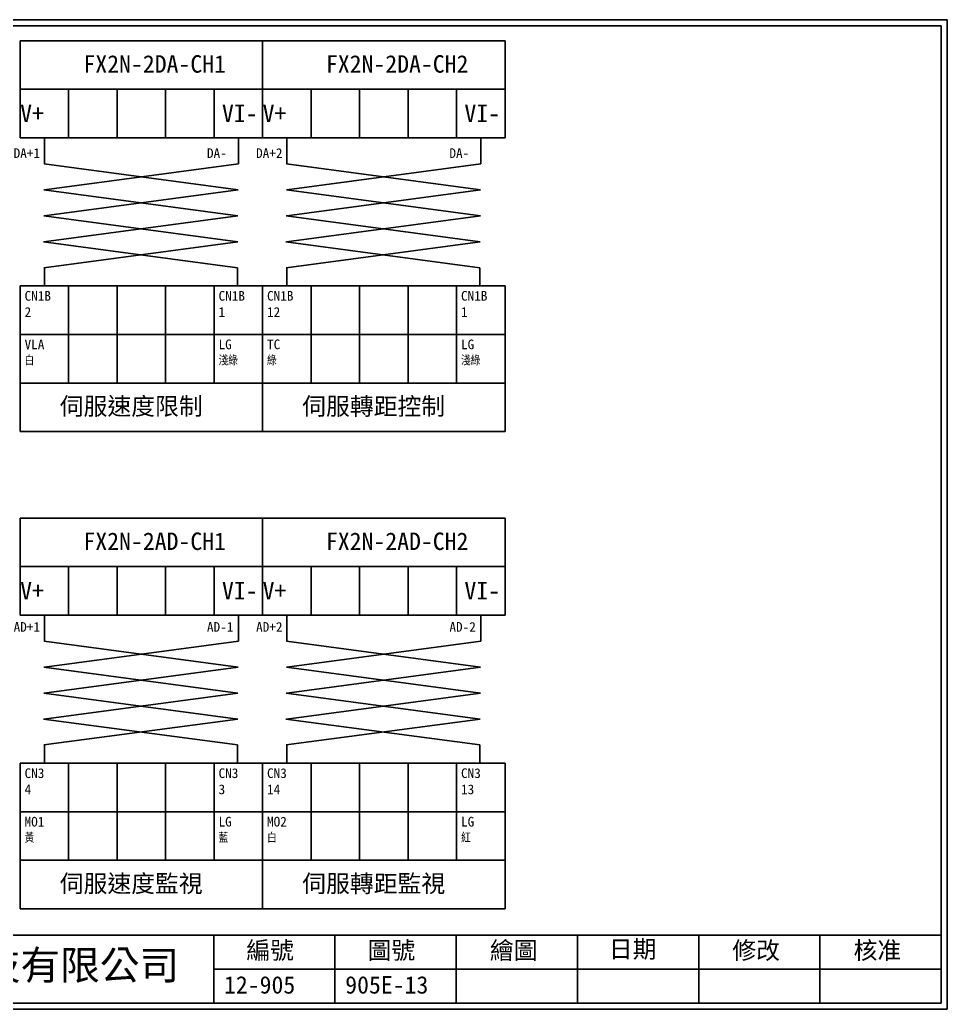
# Model space of a CAD drawing. Extents: x 10 to 297, y 3 to 207.
# Drawn here: x 105.8 to 297, y 3 to 207 of the extents above; entities that cross this region are included whole.
import ezdxf

# ---------------------------------------------------------------- set-up
doc = ezdxf.new("R2010")
doc.units = 0
doc.layers.get('0').update_dxf_attribs({"linetype": 'CONTINUOUS'})
doc.layers.add('圖框層', color=7, linetype='CONTINUOUS')
doc.styles.add('STSL', font='KAIU.TTF')

msp = doc.modelspace()

# ---------------------------------------------------------------- linework, layer by layer
for p, q in [((105.83, 192.65), (105.83, 202.65)), ((155.83, 202.65), (105.83, 202.65)), ((155.83, 192.65), (155.83, 202.65)), ((155.83, 192.65), (155.83, 202.65)), ((205.83, 202.65), (155.83, 202.65)), ((205.83, 192.65), (205.83, 202.65)), ((205.83, 192.65), (205.83, 202.65)), ((105.83, 192.65), (105.83, 182.65)), ((115.83, 192.65), (105.83, 192.65)), ((115.83, 182.65), (115.83, 192.65)), ((115.83, 192.65), (115.83, 182.65)), ((125.83, 192.65), (115.83, 192.65)), ((125.83, 182.65), (125.83, 192.65)), ((125.83, 192.65), (125.83, 182.65)), ((135.83, 192.65), (125.83, 192.65)), ((135.83, 182.65), (135.83, 192.65)), ((135.83, 192.65), (135.83, 182.65)), ((145.83, 192.65), (135.83, 192.65)), ((145.83, 182.65), (145.83, 192.65)), ((145.83, 192.65), (145.83, 182.65)), ((155.83, 192.65), (145.83, 192.65)), ((155.83, 182.65), (155.83, 192.65)), ((155.83, 192.65), (155.83, 182.65)), ((165.83, 192.65), (155.83, 192.65)), ((165.83, 182.65), (165.83, 192.65)), ((165.83, 192.65), (165.83, 182.65)), ((175.83, 192.65), (165.83, 192.65)), ((175.83, 182.65), (175.83, 192.65)), ((175.83, 192.65), (175.83, 182.65)), ((185.83, 192.65), (175.83, 192.65)), ((185.83, 182.65), (185.83, 192.65)), ((185.83, 192.65), (185.83, 182.65)), ((195.83, 192.65), (185.83, 192.65)), ((195.83, 182.65), (195.83, 192.65)), ((195.83, 192.65), (195.83, 182.65)), ((205.83, 192.65), (195.83, 192.65)), ((205.83, 182.65), (205.83, 192.65)), ((205.83, 192.65), (205.83, 182.65)), ((105.83, 182.65), (115.83, 182.65)), ((110.83, 182.65), (110.83, 177.26)), ((115.83, 182.65), (125.83, 182.65)), ((125.83, 182.65), (135.83, 182.65)), ((135.83, 182.65), (145.83, 182.65)), ((145.83, 182.65), (155.83, 182.65)), ((150.83, 182.65), (150.83, 177.27)), ((155.83, 182.65), (165.83, 182.65)), ((160.83, 182.65), (160.83, 177.26)), ((165.83, 182.65), (175.83, 182.65)), ((175.83, 182.65), (185.83, 182.65)), ((185.83, 182.65), (195.83, 182.65)), ((195.83, 182.65), (205.83, 182.65)), ((200.83, 182.65), (200.83, 177.27)), ((110.77, 177.27), (150.79, 171.92)), ((150.83, 177.27), (110.83, 171.92)), ((160.77, 177.27), (200.79, 171.92)), ((200.83, 177.27), (160.83, 171.92)), ((110.72, 171.92), (150.74, 166.57)), ((150.79, 171.92), (110.79, 166.57)), ((110.83, 171.92), (110.83, 171.9)), ((160.72, 171.92), (200.74, 166.57)), ((200.79, 171.92), (160.79, 166.57)), ((160.83, 171.92), (160.83, 171.9)), ((110.68, 166.57), (150.7, 161.22)), ((150.74, 166.57), (110.74, 161.22)), ((110.83, 166.57), (110.83, 166.55)), ((160.68, 166.57), (200.7, 161.22)), ((200.74, 166.57), (160.74, 161.22)), ((160.83, 166.57), (160.83, 166.55)), ((110.63, 161.22), (150.65, 155.86)), ((150.7, 161.22), (110.7, 155.86)), ((110.83, 161.23), (110.83, 161.19)), ((160.63, 161.22), (200.65, 155.86)), ((200.7, 161.22), (160.7, 155.86)), ((160.83, 161.23), (160.83, 161.19)), ((110.83, 155.88), (110.83, 152.09)), ((150.65, 155.86), (150.65, 152.09)), ((160.83, 155.88), (160.83, 152.09)), ((200.65, 155.86), (200.65, 152.09)), ((155.83, 152.09), (105.83, 152.09)), ((105.83, 152.09), (105.83, 142.09)), ((115.83, 152.09), (105.83, 152.09)), ((115.83, 142.09), (115.83, 152.09)), ((115.83, 152.09), (115.83, 142.09)), ((125.83, 152.09), (115.83, 152.09)), ((125.83, 142.09), (125.83, 152.09)), ((125.83, 152.09), (125.83, 142.09)), ((135.83, 152.09), (125.83, 152.09)), ((135.83, 142.09), (135.83, 152.09)), ((135.83, 152.09), (135.83, 142.09)), ((145.83, 152.09), (135.83, 152.09)), ((145.83, 142.09), (145.83, 152.09)), ((145.83, 152.09), (145.83, 142.09)), ((155.83, 152.09), (145.83, 152.09)), ((205.83, 152.09), (155.83, 152.09)), ((155.83, 142.09), (155.83, 152.09)), ((155.83, 152.09), (155.83, 142.09)), ((165.83, 152.09), (155.83, 152.09)), ((165.83, 142.09), (165.83, 152.09)), ((165.83, 152.09), (165.83, 142.09)), ((175.83, 152.09), (165.83, 152.09)), ((175.83, 142.09), (175.83, 152.09)), ((175.83, 152.09), (175.83, 142.09)), ((185.83, 152.09), (175.83, 152.09)), ((185.83, 142.09), (185.83, 152.09)), ((185.83, 152.09), (185.83, 142.09)), ((195.83, 152.09), (185.83, 152.09)), ((195.83, 142.09), (195.83, 152.09)), ((195.83, 152.09), (195.83, 142.09)), ((205.83, 152.09), (195.83, 152.09)), ((205.83, 142.09), (205.83, 152.09)), ((205.83, 152.09), (205.83, 142.09)), ((105.83, 142.09), (115.83, 142.09)), ((155.83, 142.09), (105.83, 142.09)), ((105.83, 142.09), (105.83, 132.09)), ((115.83, 142.09), (125.83, 142.09)), ((115.83, 132.09), (115.83, 142.09)), ((115.83, 142.09), (115.83, 132.09)), ((125.83, 142.09), (135.83, 142.09)), ((125.83, 132.09), (125.83, 142.09)), ((125.83, 142.09), (125.83, 132.09)), ((135.83, 142.09), (145.83, 142.09)), ((135.83, 132.09), (135.83, 142.09)), ((135.83, 142.09), (135.83, 132.09)), ((145.83, 142.09), (155.83, 142.09)), ((145.83, 132.09), (145.83, 142.09)), ((145.83, 142.09), (145.83, 132.09)), ((155.83, 142.09), (165.83, 142.09)), ((205.83, 142.09), (155.83, 142.09)), ((155.83, 132.09), (155.83, 142.09)), ((155.83, 142.09), (155.83, 132.09)), ((165.83, 142.09), (175.83, 142.09)), ((165.83, 132.09), (165.83, 142.09)), ((165.83, 142.09), (165.83, 132.09)), ((175.83, 142.09), (185.83, 142.09)), ((175.83, 132.09), (175.83, 142.09)), ((175.83, 142.09), (175.83, 132.09)), ((185.83, 142.09), (195.83, 142.09)), ((185.83, 132.09), (185.83, 142.09)), ((185.83, 142.09), (185.83, 132.09)), ((195.83, 142.09), (205.83, 142.09)), ((195.83, 132.09), (195.83, 142.09)), ((195.83, 142.09), (195.83, 132.09)), ((205.83, 132.09), (205.83, 142.09)), ((205.83, 142.09), (205.83, 132.09)), ((115.83, 132.09), (105.83, 132.09)), ((105.83, 122.09), (105.83, 132.09)), ((105.83, 132.09), (115.83, 132.09)), ((155.83, 132.09), (105.83, 132.09)), ((125.83, 132.09), (115.83, 132.09)), ((115.83, 132.09), (125.83, 132.09)), ((135.83, 132.09), (125.83, 132.09)), ((125.83, 132.09), (135.83, 132.09)), ((145.83, 132.09), (135.83, 132.09)), ((135.83, 132.09), (145.83, 132.09)), ((155.83, 132.09), (145.83, 132.09)), ((145.83, 132.09), (155.83, 132.09)), ((165.83, 132.09), (155.83, 132.09)), ((155.83, 122.09), (155.83, 132.09)), ((155.83, 122.09), (155.83, 132.09)), ((155.83, 132.09), (165.83, 132.09)), ((205.83, 132.09), (155.83, 132.09)), ((175.83, 132.09), (165.83, 132.09)), ((165.83, 132.09), (175.83, 132.09)), ((185.83, 132.09), (175.83, 132.09)), ((175.83, 132.09), (185.83, 132.09)), ((195.83, 132.09), (185.83, 132.09)), ((185.83, 132.09), (195.83, 132.09)), ((205.83, 132.09), (195.83, 132.09)), ((195.83, 132.09), (205.83, 132.09)), ((205.83, 122.09), (205.83, 132.09)), ((205.83, 122.09), (205.83, 132.09)), ((115.83, 122.09), (105.83, 122.09)), ((125.83, 122.09), (115.83, 122.09)), ((135.83, 122.09), (125.83, 122.09)), ((145.83, 122.09), (135.83, 122.09)), ((155.83, 122.09), (145.83, 122.09)), ((165.83, 122.09), (155.83, 122.09)), ((175.83, 122.09), (165.83, 122.09)), ((185.83, 122.09), (175.83, 122.09)), ((195.83, 122.09), (185.83, 122.09)), ((205.83, 122.09), (195.83, 122.09)), ((105.83, 94.25), (105.83, 104.25)), ((155.83, 104.25), (105.83, 104.25)), ((155.83, 94.25), (155.83, 104.25)), ((155.83, 94.25), (155.83, 104.25)), ((205.83, 104.25), (155.83, 104.25)), ((205.83, 94.25), (205.83, 104.25)), ((205.83, 94.25), (205.83, 104.25)), ((105.83, 94.25), (105.83, 84.25)), ((115.83, 94.25), (105.83, 94.25)), ((115.83, 84.25), (115.83, 94.25)), ((115.83, 94.25), (115.83, 84.25)), ((125.83, 94.25), (115.83, 94.25)), ((125.83, 84.25), (125.83, 94.25)), ((125.83, 94.25), (125.83, 84.25)), ((135.83, 94.25), (125.83, 94.25)), ((135.83, 84.25), (135.83, 94.25)), ((135.83, 94.25), (135.83, 84.25)), ((145.83, 94.25), (135.83, 94.25)), ((145.83, 84.25), (145.83, 94.25)), ((145.83, 94.25), (145.83, 84.25)), ((155.83, 94.25), (145.83, 94.25)), ((155.83, 84.25), (155.83, 94.25)), ((155.83, 94.25), (155.83, 84.25)), ((165.83, 94.25), (155.83, 94.25)), ((165.83, 84.25), (165.83, 94.25)), ((165.83, 94.25), (165.83, 84.25)), ((175.83, 94.25), (165.83, 94.25)), ((175.83, 84.25), (175.83, 94.25)), ((175.83, 94.25), (175.83, 84.25)), ((185.83, 94.25), (175.83, 94.25)), ((185.83, 84.25), (185.83, 94.25)), ((185.83, 94.25), (185.83, 84.25)), ((195.83, 94.25), (185.83, 94.25)), ((195.83, 84.25), (195.83, 94.25)), ((195.83, 94.25), (195.83, 84.25)), ((205.83, 94.25), (195.83, 94.25)), ((205.83, 84.25), (205.83, 94.25)), ((205.83, 94.25), (205.83, 84.25)), ((105.83, 84.25), (115.83, 84.25)), ((110.83, 84.25), (110.83, 78.86)), ((115.83, 84.25), (125.83, 84.25)), ((125.83, 84.25), (135.83, 84.25)), ((135.83, 84.25), (145.83, 84.25)), ((145.83, 84.25), (155.83, 84.25)), ((150.83, 84.25), (150.83, 78.87)), ((155.83, 84.25), (165.83, 84.25)), ((160.83, 84.25), (160.83, 78.86)), ((165.83, 84.25), (175.83, 84.25)), ((175.83, 84.25), (185.83, 84.25)), ((185.83, 84.25), (195.83, 84.25)), ((195.83, 84.25), (205.83, 84.25)), ((200.83, 84.25), (200.83, 78.87)), ((110.77, 78.87), (150.79, 73.52)), ((150.83, 78.87), (110.83, 73.52)), ((160.77, 78.87), (200.79, 73.52)), ((200.83, 78.87), (160.83, 73.52)), ((110.72, 73.52), (150.74, 68.17)), ((150.79, 73.52), (110.79, 68.17)), ((110.83, 73.52), (110.83, 73.51)), ((160.72, 73.52), (200.74, 68.17)), ((200.79, 73.52), (160.79, 68.17)), ((160.83, 73.52), (160.83, 73.51)), ((110.68, 68.17), (150.7, 62.82)), ((150.74, 68.17), (110.74, 62.82)), ((110.83, 68.18), (110.83, 68.15)), ((160.68, 68.17), (200.7, 62.82)), ((200.74, 68.17), (160.74, 62.82)), ((160.83, 68.18), (160.83, 68.15)), ((110.63, 62.82), (150.65, 57.47)), ((150.7, 62.82), (110.7, 57.47)), ((110.83, 62.83), (110.83, 62.79)), ((160.63, 62.82), (200.65, 57.47)), ((200.7, 62.82), (160.7, 57.47)), ((160.83, 62.83), (160.83, 62.79)), ((110.83, 57.49), (110.83, 53.7)), ((150.65, 57.47), (150.65, 53.7)), ((160.83, 57.49), (160.83, 53.7)), ((200.65, 57.47), (200.65, 53.7)), ((155.83, 53.7), (105.83, 53.7)), ((105.83, 53.7), (105.83, 43.7)), ((115.83, 53.7), (105.83, 53.7)), ((115.83, 43.7), (115.83, 53.7)), ((115.83, 53.7), (115.83, 43.7)), ((125.83, 53.7), (115.83, 53.7)), ((125.83, 43.7), (125.83, 53.7)), ((125.83, 53.7), (125.83, 43.7)), ((135.83, 53.7), (125.83, 53.7)), ((135.83, 43.7), (135.83, 53.7)), ((135.83, 53.7), (135.83, 43.7)), ((145.83, 53.7), (135.83, 53.7)), ((145.83, 43.7), (145.83, 53.7)), ((145.83, 53.7), (145.83, 43.7)), ((155.83, 53.7), (145.83, 53.7)), ((205.83, 53.7), (155.83, 53.7)), ((155.83, 43.7), (155.83, 53.7)), ((155.83, 53.7), (155.83, 43.7)), ((165.83, 53.7), (155.83, 53.7)), ((165.83, 43.7), (165.83, 53.7)), ((165.83, 53.7), (165.83, 43.7)), ((175.83, 53.7), (165.83, 53.7)), ((175.83, 43.7), (175.83, 53.7)), ((175.83, 53.7), (175.83, 43.7)), ((185.83, 53.7), (175.83, 53.7)), ((185.83, 43.7), (185.83, 53.7)), ((185.83, 53.7), (185.83, 43.7)), ((195.83, 53.7), (185.83, 53.7)), ((195.83, 43.7), (195.83, 53.7)), ((195.83, 53.7), (195.83, 43.7)), ((205.83, 53.7), (195.83, 53.7)), ((205.83, 43.7), (205.83, 53.7)), ((205.83, 53.7), (205.83, 43.7)), ((105.83, 43.7), (115.83, 43.7)), ((155.83, 43.7), (105.83, 43.7)), ((105.83, 43.7), (105.83, 33.7)), ((115.83, 43.7), (125.83, 43.7)), ((115.83, 33.7), (115.83, 43.7)), ((115.83, 43.7), (115.83, 33.7)), ((125.83, 43.7), (135.83, 43.7)), ((125.83, 33.7), (125.83, 43.7)), ((125.83, 43.7), (125.83, 33.7)), ((135.83, 43.7), (145.83, 43.7)), ((135.83, 33.7), (135.83, 43.7)), ((135.83, 43.7), (135.83, 33.7)), ((145.83, 43.7), (155.83, 43.7)), ((145.83, 33.7), (145.83, 43.7)), ((145.83, 43.7), (145.83, 33.7)), ((155.83, 43.7), (165.83, 43.7)), ((205.83, 43.7), (155.83, 43.7)), ((155.83, 33.7), (155.83, 43.7)), ((155.83, 43.7), (155.83, 33.7)), ((165.83, 43.7), (175.83, 43.7)), ((165.83, 33.7), (165.83, 43.7)), ((165.83, 43.7), (165.83, 33.7)), ((175.83, 43.7), (185.83, 43.7)), ((175.83, 33.7), (175.83, 43.7)), ((175.83, 43.7), (175.83, 33.7)), ((185.83, 43.7), (195.83, 43.7)), ((185.83, 33.7), (185.83, 43.7)), ((185.83, 43.7), (185.83, 33.7)), ((195.83, 43.7), (205.83, 43.7)), ((195.83, 33.7), (195.83, 43.7)), ((195.83, 43.7), (195.83, 33.7)), ((205.83, 33.7), (205.83, 43.7)), ((205.83, 43.7), (205.83, 33.7)), ((115.83, 33.7), (105.83, 33.7)), ((105.83, 23.7), (105.83, 33.7)), ((105.83, 33.7), (115.83, 33.7)), ((155.83, 33.7), (105.83, 33.7)), ((125.83, 33.7), (115.83, 33.7)), ((115.83, 33.7), (125.83, 33.7)), ((135.83, 33.7), (125.83, 33.7)), ((125.83, 33.7), (135.83, 33.7)), ((145.83, 33.7), (135.83, 33.7)), ((135.83, 33.7), (145.83, 33.7)), ((155.83, 33.7), (145.83, 33.7)), ((145.83, 33.7), (155.83, 33.7)), ((165.83, 33.7), (155.83, 33.7)), ((155.83, 23.7), (155.83, 33.7)), ((155.83, 23.7), (155.83, 33.7)), ((155.83, 33.7), (165.83, 33.7)), ((205.83, 33.7), (155.83, 33.7)), ((175.83, 33.7), (165.83, 33.7)), ((165.83, 33.7), (175.83, 33.7)), ((185.83, 33.7), (175.83, 33.7)), ((175.83, 33.7), (185.83, 33.7)), ((195.83, 33.7), (185.83, 33.7)), ((185.83, 33.7), (195.83, 33.7)), ((205.83, 33.7), (195.83, 33.7)), ((195.83, 33.7), (205.83, 33.7)), ((205.83, 23.7), (205.83, 33.7)), ((205.83, 23.7), (205.83, 33.7)), ((115.83, 23.7), (105.83, 23.7)), ((125.83, 23.7), (115.83, 23.7)), ((135.83, 23.7), (125.83, 23.7)), ((145.83, 23.7), (135.83, 23.7)), ((155.83, 23.7), (145.83, 23.7)), ((165.83, 23.7), (155.83, 23.7)), ((175.83, 23.7), (165.83, 23.7)), ((185.83, 23.7), (175.83, 23.7)), ((195.83, 23.7), (185.83, 23.7)), ((205.83, 23.7), (195.83, 23.7))]:
    msp.add_line(p, q)
at = {"layer": '圖框層', "color": 7}
for p, q in [((297, 206.97), (10, 206.97)), ((297, 3), (297, 206.97)), ((295.75, 205.72), (11.25, 205.72)), ((295.75, 4.25), (295.75, 205.72)), ((11.25, 18.25), (295.75, 18.25)), ((145.75, 4.25), (145.75, 18.25)), ((170.75, 4.25), (170.75, 18.25)), ((195.75, 4.25), (195.75, 18.25)), ((220.75, 4.25), (220.75, 18.25)), ((245.75, 4.25), (245.75, 18.25)), ((270.75, 4.25), (270.75, 18.25)), ((145.75, 11.25), (295.75, 11.25)), ((11.25, 4.25), (295.75, 4.25)), ((10, 3), (297, 3))]:
    msp.add_line(p, q, dxfattribs=at)

# ---------------------------------------------------------------- texts
at = {"char_height": 2, "width": 8.2913, "attachment_point": 1}
for s, insert in [('CN1B\\P2', (106.74, 151.06)), ('CN1B\\P1', (146.74, 151.06)), ('CN1B\\P12', (156.74, 151.06)), ('CN1B\\P1', (196.74, 151.06)), ('VLA\\P{\\Fromanc,chineset|c136;白}', (106.74, 141.06)), ('LG\\P{\\Fromanc,chineset|c136;淺綠}', (146.74, 141.06)), ('TC\\P{\\Fromanc,chineset|c136;綠}', (156.74, 141.06)), ('LG\\P{\\Fromanc,chineset|c136;淺綠}', (196.74, 141.06)), ('CN3\\P4', (106.74, 52.66)), ('CN3\\P3', (146.74, 52.66)), ('CN3\\P14', (156.74, 52.66)), ('CN3\\P13', (196.74, 52.66)), ('MO1\\P{\\Fromanc,chineset|c136;黃}', (106.74, 42.66)), ('LG\\P{\\Fromanc,chineset|c136;藍}', (146.74, 42.66)), ('MO2\\P{\\Fromanc,chineset|c136;白}', (156.74, 42.66)), ('LG\\P{\\Fromanc,chineset|c136;紅}', (196.74, 42.66))]:
    msp.add_mtext(s, dxfattribs=dict(at, insert=insert))
at = {"layer": '圖框層', "color": 4, "style": 'STSL'}
for s, height, p in [('FX2N-2DA-CH1', 3.6, (118.88, 196.07)), ('FX2N-2DA-CH2', 3.6, (168.88, 196.07)), ('V+', 3.6, (105.83, 185.89)), ('VI-', 3.6, (147.44, 185.89)), ('V+', 3.6, (155.83, 185.89)), ('VI-', 3.6, (197.44, 185.89)), ('DA+1', 2, (104.48, 178.48)), ('DA-', 2, (144.35, 178.48)), ('DA+2', 2, (154.48, 178.48)), ('DA-', 2, (194.35, 178.48)), ('伺服速度限制', 3.6, (114, 125.51)), ('伺服轉距控制', 3.6, (164, 125.51)), ('FX2N-2AD-CH1', 3.6, (118.88, 97.67)), ('FX2N-2AD-CH2', 3.6, (168.88, 97.67)), ('V+', 3.6, (105.83, 87.49)), ('VI-', 3.6, (147.44, 87.49)), ('V+', 3.6, (155.83, 87.49)), ('VI-', 3.6, (197.44, 87.49)), ('AD+1', 2, (104.48, 80.81)), ('AD-1', 2, (144.35, 80.81)), ('AD+2', 2, (154.48, 80.81)), ('AD-2', 2, (194.35, 80.81)), ('伺服速度監視', 3.6, (114, 27.11)), ('伺服轉距監視', 3.6, (164, 27.11)), ('編號', 3.6, (152.47, 13.34)), ('圖號', 3.6, (177.47, 13.34)), ('繪圖', 3.6, (202.69, 13.34)), ('日期', 3.6, (227.22, 13.59)), ('修改', 3.6, (252.69, 13.34)), ('核准', 3.6, (277.69, 13.34)), ('泓陞自動化科技有限公司', 6, (48.6, 9.08)), ('12-905', 3.6, (147.86, 6.22)), ('905E-13', 3.6, (172.86, 6.22))]:
    msp.add_text(s, height=height, dxfattribs=at).set_placement(p)

doc.saveas('drawing.dxf')
